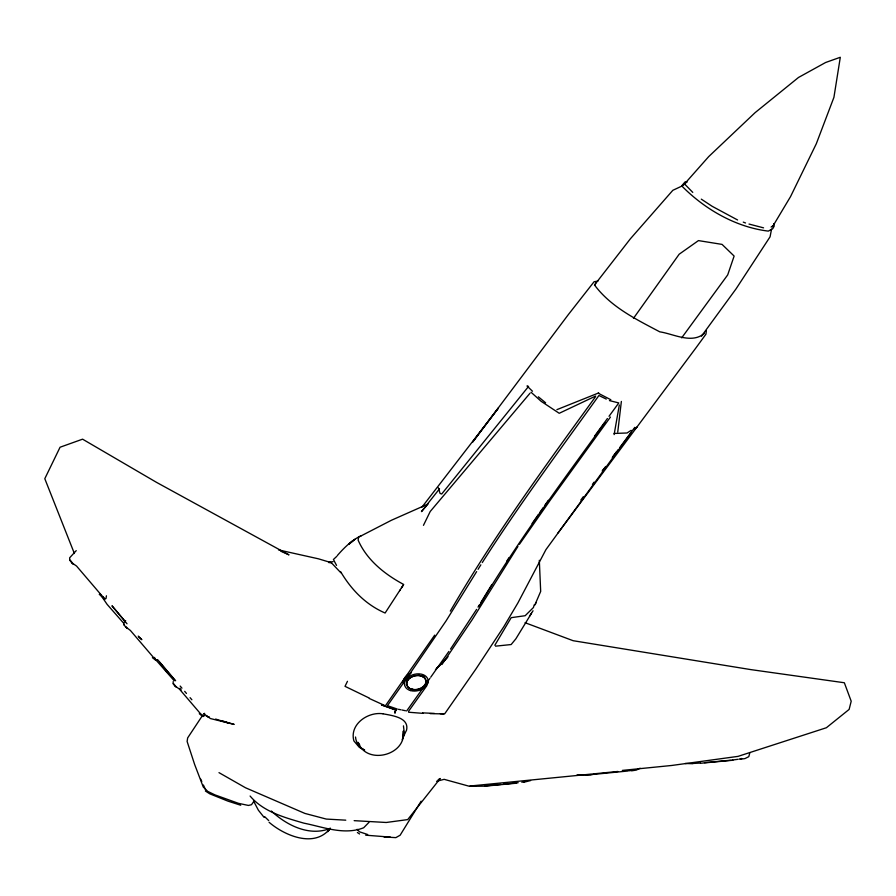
<?xml version="1.0" encoding="UTF-8"?>
<svg xmlns="http://www.w3.org/2000/svg" width="896" height="896" viewBox="0 0 896 896"><rect width="100%" height="100%" fill="white"/><g stroke="black" fill="none" stroke-linecap="round" stroke-linejoin="round"><path stroke-width="1.34" d="M619.326 404.992L614.118 434.605M173.174 681.621L173.152 683.514L176.198 687.008L173.275 683.693L175.011 685.754M530.006 393.243L430.203 511.515L423.461 525.347M621.365 401.442L617.747 432.051M706.328 330.859L705.947 334.163L696.035 347.76L557.973 532.997M106.422 595.795L106.019 598.528L104.72 599.032L99.266 594.317M406.941 682.125C405.451 692.731 423.226 691.589 425.813 683.312C427.381 672.672 409.494 673.792 406.941 682.125L406.448 680.019M358.434 537.97L358.165 540.243C366.946 560.213 384.877 574.392 403.693 584.472L399.594 590.71M204.59 713.306L204.075 716.038L202.899 716.509L199.293 713.731M771.534 229.253L770.067 236.813L736.042 288.882L701.49 336.157M595.728 282.632L595.101 285.779C611.397 307.261 636.462 319.491 659.781 331.834C673.837 333.939 691.757 344.243 704.368 333.379M749.874 752.606L748.798 756.661L744.979 758.565L740.298 759.282M534.184 604.856L533.456 607.499L525.168 615.709L511.19 617.669L494.827 645.266M535.494 604.106L535.954 602.549M402.618 736.333L403.357 730.979C406.717 755.373 366.475 765.554 358.064 742.336L359.778 745.091M534.778 605.136L540.68 591.416L539.314 560.291M347.469 681.307L345.016 686.336L369.286 698.074M402.942 737.397L406.538 730.229C409.506 717.315 391.664 715.534 383.006 713.787M154.706 657.384L154.246 658.291L156.027 660.419L157.259 659.938M402.158 739.693L404.454 734.126L403.446 725.861M772.475 226.822L790.541 196.616L816.29 143.797L833.93 97.339L840.302 57.277L825.597 62.507L798.526 77.448L755.093 112.661L708.725 156.587L683.155 185.483M478.027 607.107L479.416 604.845M480.805 602.582L488.41 590.117M478.856 606.648C516.802 542.64 561.198 482.821 604.867 422.677M450.307 611.15C493.651 536.525 544.634 466.861 595.246 397.096L595.616 396.088L559.227 413.291L541.128 401.307L531.059 392.235M421.109 801.192L400.131 835.218L395.864 837.626L384.048 836.987M476.638 571.603L446.085 620.883L406.762 678.261M478.05 569.341L480.861 564.827M489.104 588.986L491.915 584.506M517.922 546.459L472.192 619.674L441.907 664.563M476.605 609.392L450.498 649.13M495.522 646.162L511.146 644.549L515.861 638.826L533.03 610.77M482.272 562.587C518.806 505.288 559.362 450.71 598.92 395.506L606.278 399.09M506.8 561.064L508.95 557.738M399.974 590.139L385.112 613.021C365.635 604.565 351.232 589.613 340.536 571.525M401.442 587.877L403.323 585.021M330.075 828.195L327.79 831.69L330.098 828.61M529.525 616.157L531.44 613.267M202.731 715.142L187.656 737.912L187.118 741.462L194.656 764.523L203.258 786.979L207.726 791.381L214.928 794.875L238.392 803.309L248.427 805.448L251.485 804.709L253.87 801.405M434.694 635.141L385.381 705.813L369.331 698.488M330.221 828.33C314.877 848.411 284.794 835.811 269.102 822.293M448.907 651.414L430.741 677.186M519.456 544.242L550.491 499.834L610.445 417.054M532.112 523.477L538.485 514.371M539.997 512.21L543.032 507.875M544.555 505.714L548.341 500.304M404.421 681.576L387.43 705.667L397.264 709.061M406.65 710.987L422.923 688.15M427.605 681.576L429.946 678.283M408.554 711.312L426.821 685.698M685.978 182.56L684.79 184.195L692.765 192.394M633.45 318.371L679.168 254.218L698.454 240.598L722.053 244.395L734.126 256.054L727.698 274.904L681.688 337.848M594.518 436.218L607.398 418.522M631.21 432.51L545.933 549.64L517.877 602.974L503.933 626.517L475.933 668.987L445.39 712.824L444.562 713.922L430.136 713.619M609.022 416.293L618.789 402.931L609.448 400.602M580.81 500.08L583.296 496.72M592.413 484.4L594.07 482.16M602.37 470.949L605.685 466.469M616.459 451.898L612.315 457.498L618.162 449.691M602.314 470.949L603.982 468.709M619.83 447.451L634.838 427.325M337.422 555.442C344.12 547.736 351.915 540.03 361.245 535.674M594.418 285.107L630.358 238.829L672.829 190.31L682.013 186.021M439.522 488.79L421.456 511.627L428.042 504.034L391.373 520.285L358.949 536.995M396.312 709.934L394.856 711.995L395.069 713.194L394.733 711.95L396.2 709.89L381.55 704.95L396.357 710.326M421.938 507.17L498.411 408.05L472.741 441.941L568.198 314.776L594.07 281.758L597.946 281.053M76.227 550.648L69.653 557.805L69.742 560.011L73.55 564.413L69.742 560.011M125.664 620.581L123.805 622.574L124.029 624.882M435.445 669.816L447.104 657.731M436.386 668.64L448.067 656.656M368.95 822.36L363.675 827.758C344.232 835.509 323.232 826.974 303.89 823.155C284.726 817.555 263.491 811.944 250.096 796.029M336.874 556.27L333.424 559.485L336.538 565.41M351.568 541.789L349.07 544.096L354.872 539.336L351.568 541.789L352.106 541.386M634.39 429.027L637.258 426.933M771.109 227.058L773.136 225.725M631.142 430.338L627.043 432.992L614.096 433.451M438.178 779.643L440.238 778.501L407.702 819.594L386.232 822.483L354.155 820.658M640.125 768.197L636.294 770.101L631.602 770.818M530.6 780.562L523.858 782.242M598.73 392.918L556.898 409.651M329.638 828.61C309.042 836.629 286.339 825.104 271.365 811.014M436.576 781.278L444.158 779.341L468.854 786.139L617.926 771.456M739.323 759.024L741.709 758.475M521.83 782.242L524.216 781.693M629.507 770.818L633.08 770M518.179 782.712L503.608 784.168M628.275 770.974L593.432 774.413M731.954 760.099L738.125 759.293M329 562.173L333.032 561.68M622.328 770.414L671.787 765.464L738.046 756.37L826.37 727.742L849.128 709.419L851.2 701.232L844.346 682.752L750.714 669.592L573.138 640.707L525.067 622.709M704.491 762.664L730.587 760.222M700.493 763.28L732.883 760.245M484.725 785.926L500.909 784.414M516.533 783.194L484.725 786.173L469.885 786.33M694.187 763.403L700.37 763.045M585.962 774.883L590.856 774.614M592.144 774.771L577.013 774.962M390.432 837.122L365.702 835.184M382.962 713.787C367.886 711.458 349.238 724.427 353.886 740.925L359.352 747.387L364.213 749.874M693.056 763.706L685.07 763.493M328.787 562.598L331.274 562.677L340.805 572.712M434.381 713.406L422.621 712.869M440.238 713.675L443.744 713.843M423.002 713.362L408.598 712.23M687.131 182.09L684.981 181.978L681.699 185.875C704.547 209.104 735.672 227.17 768.32 231.112L772.744 228.67L774.144 226.251L773.853 223.619M345.778 820.176L326.256 819.067L304.886 813.422L245.482 787.752L218.994 772.643M413.123 689.293L411.533 689.114M763.56 227.853L749 224.056M398.44 709.296L400.803 709.766M401.979 710.002L405.485 710.741M278.544 549.92L318.416 558.813L331.274 562.677M418.701 675.035L424.637 677.432M222.208 720.877L234.158 724.416L210.448 718.558L203.582 713.642M215.622 719.062L228.984 723.218M367.707 834.534L359.542 831.835L357.123 829.293M240.722 805.235L227.931 801.125L209.765 793.822L205.374 791M743.266 222.118L745.528 222.981M280.75 551.197L288.994 554.87L156.643 482.429L82.578 439.174L60.066 447.227L44.8 478.699L74.39 553.526M737.598 219.99L712.163 206.304L701.299 199.147M598.17 393.187L610.848 399.75M364.672 750.03C359.397 747.768 355.97 742.683 355.51 737.016M357.37 832.485L359.576 833.997M423.002 675.875L424.525 676.962M152.398 657.686L156.027 660.419L130.39 630.459L125.698 626.842L127.232 628.522M538.35 396.816L545.619 402.786M138.757 636.978L141.837 639.699L138.219 636.082M532.504 391.261L527.016 385.974L528.573 386.411L441.706 493.998L440.07 493.472L438.334 487.738M264.69 816.67L268.71 820.59M123.637 623.179L107.083 604.33L100.128 594.093M153.989 657.742L174.216 680.77M157.595 659.658L175.638 680.77M180.152 686.045L181.955 688.162M184.666 691.331L186.469 693.437M190.075 697.659L191.878 699.776M125.451 621.757L111.978 605.797L127.008 623.762M159.578 662.189L174.843 680.277M163.072 667.206L167.462 672.437M70.034 560.392L72.218 563.002M264.074 817.354L258.406 810.242L253.467 800.856M201.253 714.37L202.899 716.509L179.502 689.181L174.888 685.798M123.827 624.613L125.776 627.155M179.95 688.307L181.171 689.931M200.715 779.139L201.79 781.491M203.392 785.008L205.52 789.69M102.782 596.702L104.72 599.032L76.541 566.048L71.915 562.856M428.366 681.722A13.026 9.128 -14 0 1 425.096 686.291M403.122 682.606A13.026 9.128 -14 0 1 411.454 672.784M404.622 684.622A11.962 8.378 -14 0 1 409.965 674.33M208.925 716.934L206.27 716.15L208.936 716.979M411.499 689.17A9.901 6.933 -14 0 0 426.07 681.218A9.901 6.933 -14 0 0 411.398 676.995A9.901 6.933 -14 0 0 411.499 689.17M410.48 690.57A11.973 8.378 -14 0 0 428.109 680.949A11.973 8.378 -14 0 0 410.379 675.842A11.973 8.378 -14 0 0 410.48 690.57"/></g></svg>
